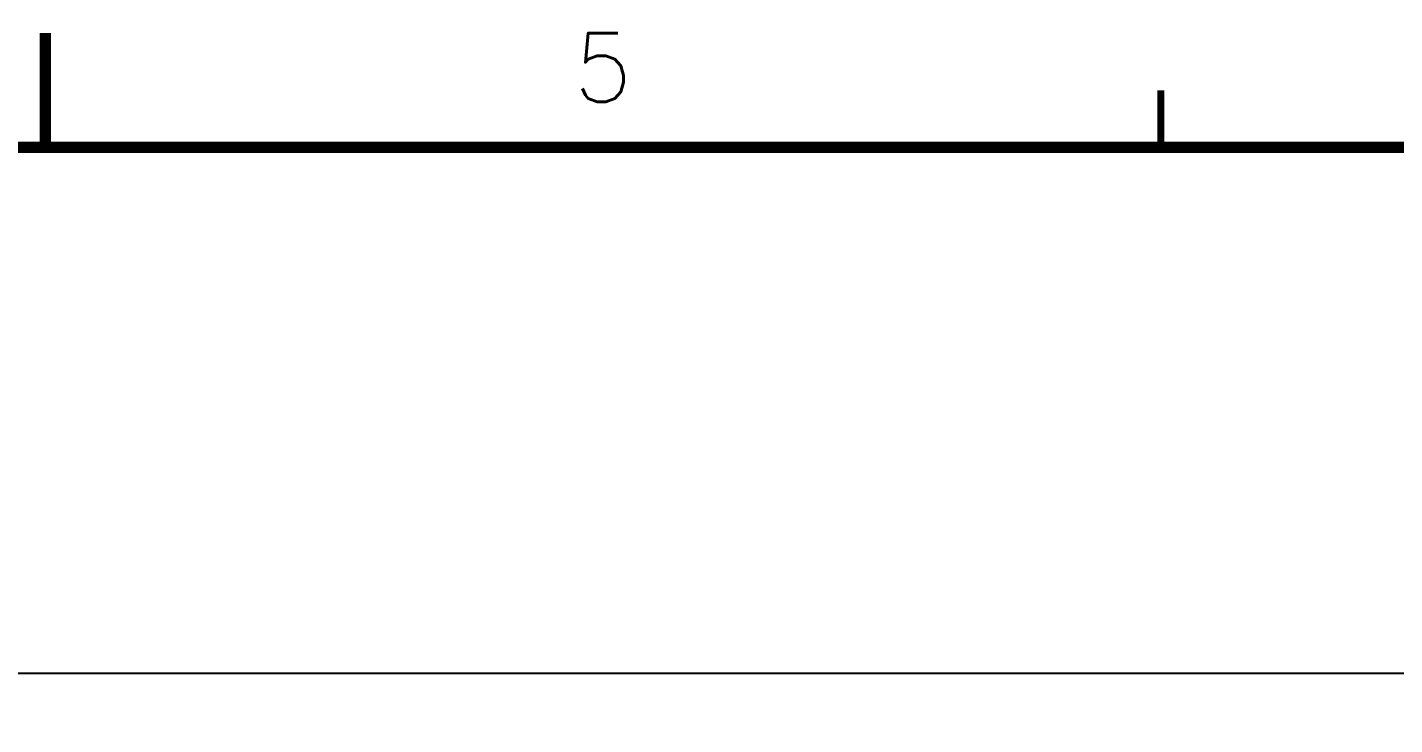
# Model space of a CAD drawing. Extents: x 295 to 953, y 10 to 290.
# Drawn here: x 686.2 to 745.9, y 259.8 to 290.2 of the extents above; entities that cross this region are included whole.
import ezdxf
from ezdxf.enums import TextEntityAlignment as Align

# ---------------------------------------------------------------- set-up
doc = ezdxf.new("R2010")
doc.units = 0
doc.header["$LTSCALE"] = 5
doc.header["$MEASUREMENT"] = 0
doc.layers.get('0').update_dxf_attribs({"linetype": 'CONTINUOUS', "lineweight": 25})
for name, color, linetype in [('GND', 7, 'CONTINUOUS'), ('문자', 4, 'CONTINUOUS'), ('테두리', 3, 'CONTINUOUS')]:
    doc.layers.add(name, color=color, linetype=linetype)
doc.styles.get("Standard").update_dxf_attribs({"font": 'simplex.shx'})

# ---------------------------------------------------------------- blocks, each defined once
blk = doc.blocks.new('C')
at = {"layer": '테두리'}
for points, const_width in [([(210, 290), (210, 285)], 0.5), ([(258.75, 287.5), (258.75, 285)], 0.3), ([(15, 285), (15, 15), (405, 15), (405, 285), (15, 285)], 0.5)]:
    blk.add_lwpolyline(points, dxfattribs=dict(at, const_width=const_width))
at = {"layer": '문자'}
blk.add_text('5', height=3, dxfattribs=at).set_placement((234.375, 288.5), align=Align.MIDDLE)

msp = doc.modelspace()

# ---------------------------------------------------------------- linework, layer by layer
at = {"layer": 'GND'}
msp.add_line((858.075, 262), (515.377, 262), dxfattribs=at)

# ---------------------------------------------------------------- block references
msp.add_blockref('C', (476.978, 0))

doc.saveas('drawing.dxf')
